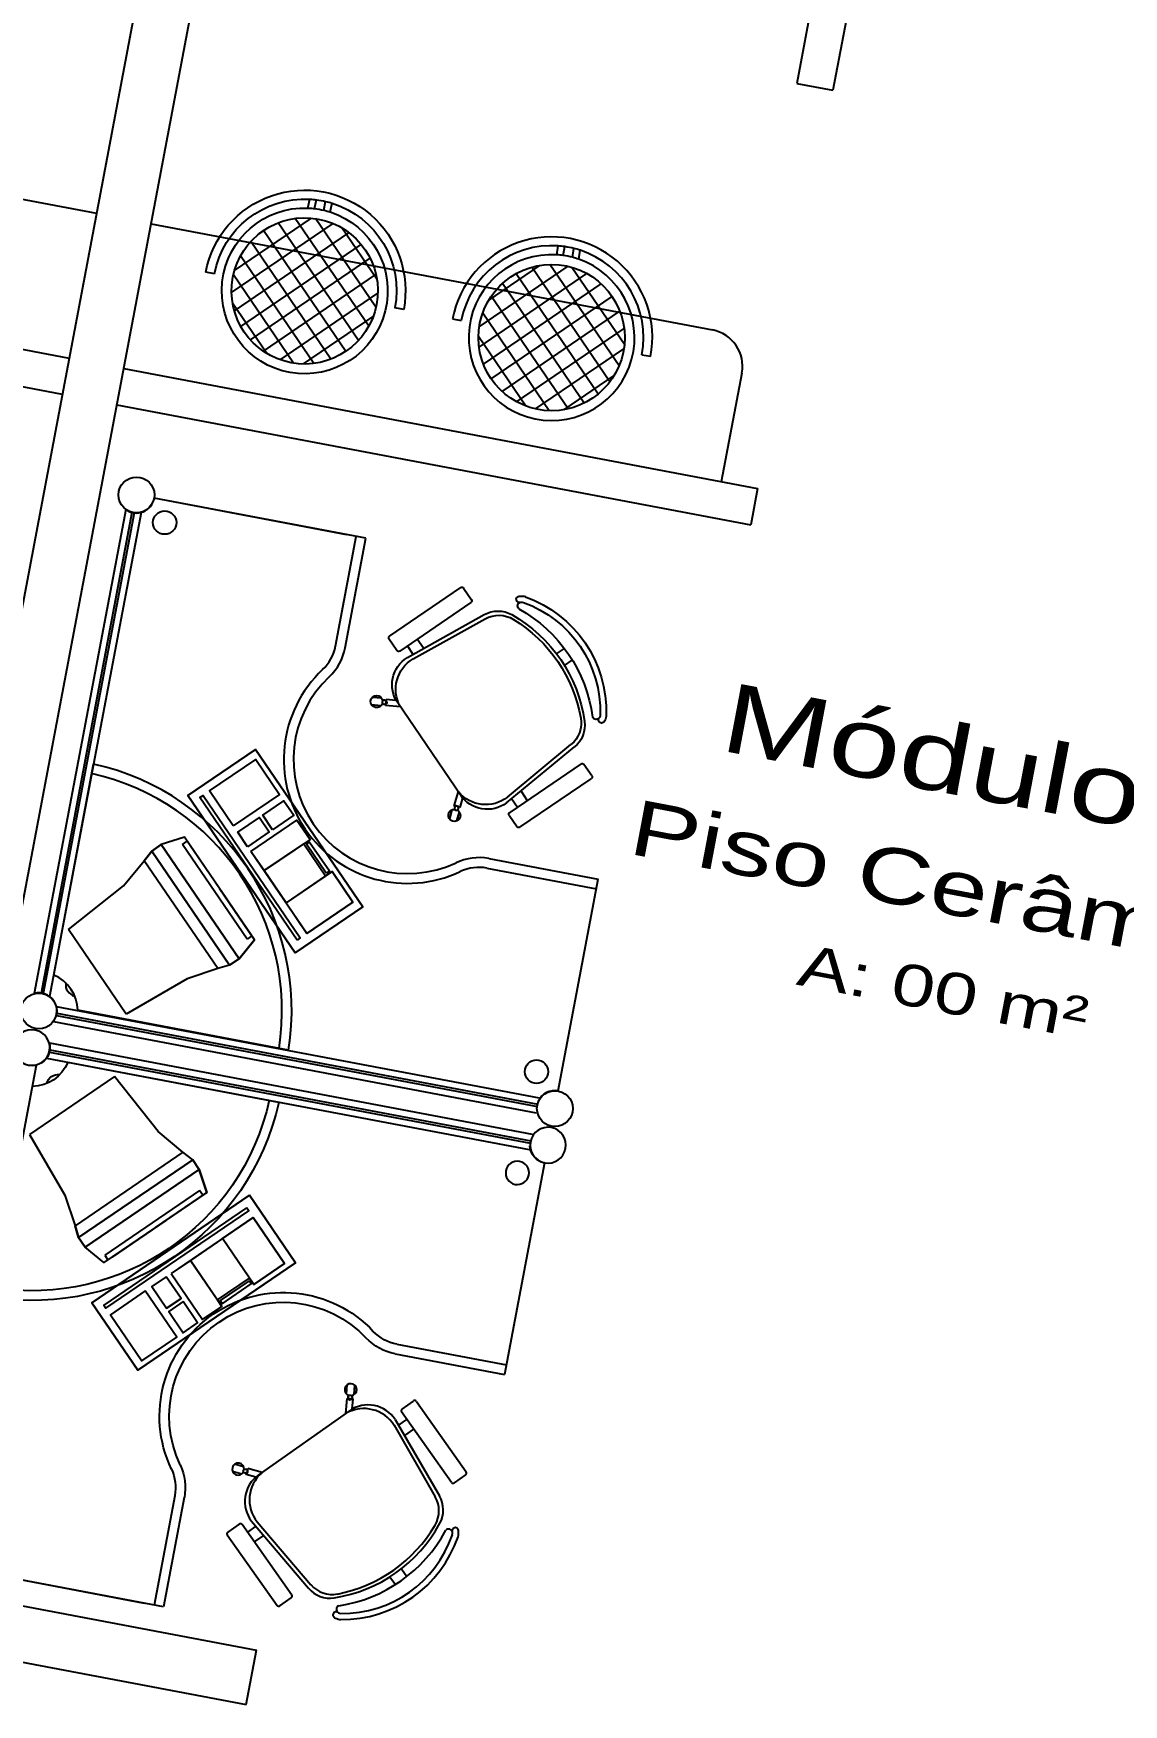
# Model space of a CAD drawing. Header units: inches. Extents: x -18604 to 2753, y -9056 to 3482.
# Drawn here: x -919 to -623.2, y -4810.3 to -4356.8 of the extents above; entities that cross this region are included whole.
import ezdxf
from ezdxf.enums import TextEntityAlignment as Align

# ---------------------------------------------------------------- set-up
doc = ezdxf.new("R2010")
doc.units = ezdxf.units.IN
for name, color, linetype in [('ESPECARQ', 2, 'Continuous'), ('MOVEIS', 2, 'Continuous'), ('Parede', 6, 'Continuous'), ('Parede Baixo', 4, 'Continuous'), ('TEXTO', 2, 'Continuous')]:
    doc.layers.add(name, color=color, linetype=linetype)
doc.styles.add('REGUA100', font='GOTHIC.TTF', dxfattribs={"width": 1.4})
doc.styles.add('REGUA60', font='GOTHIC.TTF', dxfattribs={"width": 1.4})

# ---------------------------------------------------------------- blocks, each defined once
blk = doc.blocks.new('INDUNI1')
at = {"color": 0, "style": 'REGUA100', "width": 1.4, "flags": 8}
for tag, p in [('NOME1', (0, 0)), ('NOME2', (0, -4.286))]:
    blk.add_attdef(tag, text='', height=2.5, dxfattribs=at).set_placement(p, align=Align.CENTER)
at = {"layer": 'ESPECARQ', "style": 'REGUA60', "width": 1.4}
blk.add_attdef('AREA', text='', height=1.5, dxfattribs=at).set_placement((0, -7.813), align=Align.CENTER)
at = {"layer": 'ESPECARQ', "style": 'REGUA60', "width": 1.4, "flags": 8}
for tag, p in [('PISO', (0, -10.313)), ('REVPAR', (0, -12.813)), ('PEDIR', (0, -15.313))]:
    blk.add_attdef(tag, text='', height=1.5, dxfattribs=at).set_placement(p, align=Align.CENTER)

msp = doc.modelspace()

# ---------------------------------------------------------------- linework, layer by layer
at = {"layer": 'MOVEIS'}
for p, q in [((-901.76, -4405.71, -1754.51), (-1054.05, -4376.9, -1754.51)), ((-844.47, -4404.22, -1754.51), (-843.97, -4401.8, -1754.51)), ((-842.66, -4404.37, -1754.51), (-842.16, -4401.97, -1754.51)), ((-840.18, -4404.81, -1754.51), (-839.69, -4402.42, -1754.51)), ((-838.44, -4405.29, -1754.51), (-837.95, -4402.89, -1754.51)), ((-864.42, -4421.19, -1754.51), (-843.53, -4406.95, -1754.51)), ((-827.98, -4436.27, -1754.51), (-847.92, -4407.03, -1754.51)), ((-826.03, -4431.15, -1754.51), (-842.44, -4407.08, -1754.51)), ((-887.02, -4408.5, -1754.51), (-734.72, -4437.31, -1754.51)), ((-865.2, -4427.17, -1754.51), (-837.68, -4408.41, -1754.51)), ((-864.45, -4432.11, -1754.51), (-833.36, -4410.91, -1754.51)), ((-857.69, -4411.15, -1754.51), (-855.33, -4409.55, -1754.51)), ((-834.21, -4443.11, -1754.51), (-856.57, -4410.33, -1754.51)), ((-830.78, -4440.16, -1754.51), (-852.56, -4408.21, -1754.51)), ((-825.78, -4423.53, -1754.51), (-835.26, -4409.63, -1754.51)), ((-862.7, -4436.36, -1754.51), (-830.05, -4414.09, -1754.51)), ((-838.23, -4445.22, -1754.51), (-859.99, -4413.3, -1754.51)), ((-776.99, -4416.92, -1754.51), (-776.58, -4414.51, -1754.51)), ((-775.2, -4417.1, -1754.51), (-774.79, -4414.7, -1754.51)), ((-772.73, -4417.6, -1754.51), (-772.32, -4415.19, -1754.51)), ((-770.99, -4418.12, -1754.51), (-770.58, -4415.69, -1754.51)), ((-842.88, -4446.39, -1754.51), (-862.78, -4417.2, -1754.51)), ((-860.08, -4440.01, -1754.51), (-827.6, -4417.87, -1754.51)), ((-798, -4436.46, -1754.51), (-773.92, -4420.04, -1754.51)), ((-795.45, -4429.27, -1754.51), (-781.54, -4419.79, -1754.51)), ((-762.58, -4451.38, -1754.51), (-783.78, -4420.29, -1754.51)), ((-760.08, -4447.06, -1754.51), (-778.84, -4419.54, -1754.51)), ((-758.62, -4441.21, -1754.51), (-772.86, -4420.32, -1754.51)), ((-869.87, -4422.07, -1754.51), (-872.22, -4421.62, -1754.51)), ((-848.37, -4446.31, -1754.51), (-864.72, -4422.34, -1754.51)), ((-856.57, -4443.07, -1754.51), (-826.03, -4422.25, -1754.51)), ((-798.05, -4441.94, -1754.51), (-768.8, -4422, -1754.51)), ((-796.86, -4446.58, -1754.51), (-764.92, -4424.8, -1754.51)), ((-769.54, -4457.14, -1754.51), (-791.68, -4424.67, -1754.51)), ((-765.76, -4454.7, -1754.51), (-788.02, -4422.04, -1754.51)), ((-855.6, -4443.7, -1754.51), (-864.92, -4430.02, -1754.51)), ((-852, -4445.4, -1754.51), (-825.53, -4427.36, -1754.51)), ((-794.75, -4450.58, -1754.51), (-761.96, -4428.23, -1754.51)), ((-773.92, -4458.71, -1754.51), (-794.74, -4428.17, -1754.51)), ((-761.22, -4429.41, -1754.51), (-762.82, -4427.05, -1754.51)), ((-845.68, -4446.54, -1754.51), (-826.78, -4433.65, -1754.51)), ((-818.5, -4431.78, -1754.51), (-820.86, -4431.34, -1754.51)), ((-805.23, -4434.3, -1754.51), (-802.87, -4434.74, -1754.51)), ((-779.03, -4459.21, -1754.51), (-797.07, -4432.74, -1754.51)), ((-791.78, -4454, -1754.51), (-759.86, -4432.24, -1754.51)), ((-785.32, -4457.96, -1754.51), (-798.21, -4439.06, -1754.51)), ((-787.88, -4456.79, -1754.51), (-758.69, -4436.89, -1754.51)), ((-782.74, -4458.73, -1754.51), (-758.76, -4442.39, -1754.51)), ((-753.87, -4444.01, -1754.51), (-751.51, -4444.46, -1754.51)), ((-775.05, -4458.94, -1754.51), (-761.38, -4449.62, -1754.51)), ((-726.75, -4449, -1754.51), (-732.33, -4478.48, -1754.51)), ((-833.96, -4492.86, -1754.51), (-886.18, -4482.98, -1754.51)), ((-828.77, -4493.84, -1754.51), (-886.18, -4482.98, -1754.51)), ((-893.9, -4486.03, -1754.51), (-918.75, -4617.34, -1754.51)), ((-892.23, -4486.82, -1754.51), (-916.9, -4617.22, -1754.51)), ((-891.6, -4486.94, -1754.51), (-916.28, -4617.33, -1754.51)), ((-889.75, -4486.81, -1754.51), (-914.6, -4618.13, -1754.51)), ((-836.99, -4523.06, -1754.51), (-831.37, -4493.35, -1754.51)), ((-834.39, -4523.55, -1754.51), (-828.77, -4493.84, -1754.51)), ((-822.34, -4520.38, -1754.31), (-803, -4507.19, -1754.31)), ((-800.24, -4511.24, -1754.31), (-819.58, -4524.43, -1754.31)), ((-802.24, -4507.34, -1754.31), (-800.1, -4510.49, -1754.31)), ((-817.51, -4526.19, -1754.31), (-796.63, -4514.54, -1754.31)), ((-815.97, -4526.52, -1754.31), (-796.39, -4515.67, -1754.31)), ((-820.34, -4524.29, -1754.31), (-822.49, -4521.14, -1754.31)), ((-815.91, -4525.37, -1754.31), (-817.51, -4523.02, -1754.31)), ((-813.13, -4523.65, -1754.31), (-814.81, -4521.18, -1754.31)), ((-777.02, -4525.17, -1754.31), (-774.91, -4523.73, -1754.31)), ((-774.87, -4528.32, -1754.31), (-772.76, -4526.88, -1754.31)), ((-824.47, -4537.24, -1754.31), (-827, -4536.99, -1754.31)), ((-823.43, -4538.96, -1754.31), (-823.45, -4539.17, -1754.31)), ((-823.3, -4537.54, -1754.31), (-823.32, -4537.75, -1754.31)), ((-820.61, -4537.81, -1754.31), (-823.3, -4537.54, -1754.31)), ((-803.04, -4563.58, -1754.31), (-820.13, -4538.51, -1754.31)), ((-824.67, -4539.28, -1754.31), (-827.2, -4539.03, -1754.31)), ((-819.41, -4539.56, -1754.31), (-823.45, -4539.17, -1754.31)), ((-858.73, -4551.1, -1752.4), (-877.05, -4563.59, -1752.4)), ((-858.73, -4551.1, -1752.4), (-858.73, -4551.1, -1754.51)), ((-829.59, -4593.84, -1754.51), (-858.73, -4551.1, -1754.51)), ((-829.59, -4593.84, -1752.4), (-858.73, -4551.1, -1752.4)), ((-790.62, -4565.64, -1754.31), (-772.14, -4550.46, -1754.31)), ((-790.36, -4564.09, -1754.31), (-773.11, -4549.82, -1754.31)), ((-913.45, -4612.34, -1754.51), (-902.62, -4555.11, -1754.51)), ((-871.18, -4562.39, -1752.4), (-858.66, -4553.85, -1752.4)), ((-858.66, -4553.85, -1752.4), (-852.2, -4563.32, -1752.4)), ((-770.39, -4555.02, -1754.31), (-789.73, -4568.21, -1754.31)), ((-767.49, -4558.32, -1754.31), (-769.63, -4555.17, -1754.31)), ((-786.97, -4572.26, -1754.31), (-767.63, -4559.07, -1754.31)), ((-877.05, -4563.59, -1752.4), (-847.91, -4606.33, -1752.4)), ((-873.81, -4564.19, -1752.4), (-872.94, -4563.59, -1752.4)), ((-847.42, -4602.89, -1752.4), (-873.81, -4564.19, -1752.4)), ((-872.94, -4563.59, -1752.4), (-846.55, -4602.29, -1752.4)), ((-864.73, -4571.86, -1752.4), (-871.18, -4562.39, -1752.4)), ((-852.2, -4563.32, -1752.4), (-864.73, -4571.86, -1752.4)), ((-856.76, -4568.98, -1752.4), (-851.02, -4565.06, -1752.4)), ((-851.02, -4565.06, -1752.4), (-848.34, -4568.99, -1752.4)), ((-803.76, -4562.53, -1754.31), (-804.87, -4566.43, -1754.31)), ((-802.56, -4564.28, -1754.31), (-803.3, -4566.88, -1754.31)), ((-789.27, -4564.45, -1754.31), (-787.66, -4566.8, -1754.31)), ((-786.65, -4562.48, -1754.31), (-784.96, -4564.96, -1754.31)), ((-863.54, -4573.6, -1752.4), (-857.64, -4569.58, -1752.4)), ((-859.97, -4578.83, -1752.4), (-847.45, -4570.3, -1752.4)), ((-857.64, -4569.58, -1752.4), (-854.96, -4573.5, -1752.4)), ((-854.09, -4572.91, -1752.4), (-856.76, -4568.98, -1752.4)), ((-848.34, -4568.99, -1752.4), (-854.09, -4572.91, -1752.4)), ((-847.45, -4570.3, -1752.4), (-843.88, -4575.53, -1752.4)), ((-805.41, -4567.52, -1754.31), (-806.11, -4569.97, -1754.31)), ((-804.67, -4566.49, -1754.31), (-804.87, -4566.43, -1754.31)), ((-803.44, -4568.09, -1754.31), (-804.13, -4570.53, -1754.31)), ((-803.3, -4566.88, -1754.31), (-803.5, -4566.82, -1754.31)), ((-789.88, -4568.97, -1754.31), (-787.73, -4572.12, -1754.31)), ((-877.98, -4574.91, -1752.4), (-884.26, -4576.95, -1752.4)), ((-868.47, -4588.86, -1752.4), (-877.98, -4574.91, -1752.4)), ((-860.86, -4577.52, -1752.4), (-863.54, -4573.6, -1752.4)), ((-854.96, -4573.5, -1752.4), (-860.86, -4577.52, -1752.4)), ((-886.87, -4578.73, -1753.46), (-888.89, -4581.39, -1753.46)), ((-888.89, -4581.39, -1753.46), (-886.87, -4578.73, -1753.46)), ((-886.87, -4578.73, -1753.46), (-884.26, -4576.95, -1752.4)), ((-884.26, -4576.95, -1752.4), (-886.87, -4578.73, -1752.4)), ((-865.76, -4609.7, -1753.46), (-886.87, -4578.73, -1753.46)), ((-865.76, -4609.7, -1752.4), (-886.87, -4578.73, -1752.4)), ((-863.15, -4607.91, -1752.4), (-884.26, -4576.95, -1752.4)), ((-884.26, -4576.95, -1752.4), (-863.15, -4607.91, -1752.4)), ((-878.54, -4576.9, -1752.4), (-877.23, -4576.01, -1752.4)), ((-861.01, -4602.61, -1752.4), (-878.54, -4576.9, -1752.4)), ((-859.71, -4601.71, -1752.4), (-877.23, -4576.01, -1752.4)), ((-866.53, -4591.71, -1747.12), (-876.49, -4577.1, -1747.12)), ((-844.79, -4601.09, -1752.4), (-859.97, -4578.83, -1752.4)), ((-843.88, -4575.53, -1752.4), (-845.62, -4576.72, -1752.4)), ((-845.62, -4576.72, -1752.4), (-839.68, -4585.44, -1752.4)), ((-844.89, -4576.86, -1752.4), (-844.02, -4576.26, -1752.4)), ((-839.54, -4584.71, -1752.4), (-844.89, -4576.86, -1752.4)), ((-844.02, -4576.26, -1752.4), (-838.67, -4584.11, -1752.4)), ((-894.53, -4588.11, -1755.57), (-888.89, -4581.39, -1753.46)), ((-839.68, -4585.44, -1752.4), (-837.93, -4584.25, -1752.4)), ((-838.67, -4584.11, -1752.4), (-839.54, -4584.71, -1752.4)), ((-837.93, -4584.25, -1752.4), (-832.27, -4592.56, -1752.4)), ((-795.9, -4583.32, -1754.51), (-766.19, -4588.94, -1754.51)), ((-795.41, -4580.73, -1754.51), (-765.7, -4586.35, -1754.51)), ((-909.46, -4599.95, -1755.57), (-894.53, -4588.11, -1755.57)), ((-868.47, -4588.86, -1752.4), (-858.95, -4602.82, -1752.4)), ((-776.56, -4643.76, -1754.51), (-765.7, -4586.35, -1754.51)), ((-873.11, -4593.3, -1752.4), (-863.15, -4607.91, -1752.4)), ((-832.27, -4592.56, -1752.4), (-844.79, -4601.09, -1752.4)), ((-847.91, -4606.33, -1752.4), (-829.59, -4593.84, -1752.4)), ((-829.59, -4593.84, -1752.4), (-829.59, -4593.84, -1754.51)), ((-893.76, -4622.97, -1755.57), (-909.46, -4599.95, -1755.57)), ((-859.71, -4601.71, -1752.4), (-861.01, -4602.61, -1752.4)), ((-859.71, -4601.71, -1752.4), (-859.71, -4601.71, -1752.4)), ((-859.71, -4601.71, -1752.4), (-859.71, -4601.71, -1752.4)), ((-846.55, -4602.29, -1752.4), (-847.42, -4602.89, -1752.4)), ((-858.95, -4602.82, -1752.4), (-863.15, -4607.91, -1752.4)), ((-868.97, -4610.61, -1753.46), (-877.29, -4613.4, -1755.57)), ((-865.76, -4609.7, -1753.46), (-868.97, -4610.61, -1753.46)), ((-865.76, -4609.7, -1753.46), (-868.97, -4610.61, -1753.46)), ((-863.15, -4607.91, -1752.4), (-865.76, -4609.7, -1753.46)), ((-863.15, -4607.91, -1752.4), (-865.76, -4609.7, -1752.4)), ((-877.29, -4613.4, -1755.57), (-893.76, -4622.97, -1755.57)), ((-913.54, -4624.99, -1754.51), (-782.55, -4649.77, -1754.51)), ((-912.75, -4620.84, -1754.51), (-781.76, -4645.62, -1754.51)), ((-912.74, -4623.31, -1754.51), (-782.21, -4648.01, -1754.51)), ((-912.63, -4622.69, -1754.51), (-782.1, -4647.38, -1754.51)), ((-849.71, -4632.71, -1754.51), (-906.94, -4621.88, -1754.51)), ((-914.63, -4630.77, -1754.51), (-783.64, -4655.55, -1754.51)), ((-914.62, -4633.24, -1754.51), (-784.09, -4657.93, -1754.51)), ((-914.5, -4632.62, -1754.51), (-783.97, -4657.31, -1754.51)), ((-942.97, -4768.08, -1754.51), (-918.12, -4636.76, -1754.51)), ((-915.41, -4634.92, -1754.51), (-784.43, -4659.7, -1754.51)), ((-852.39, -4646.89, -1754.51), (-909.63, -4636.06, -1754.51)), ((-896.96, -4639.87, -1755.57), (-919.98, -4655.57, -1755.57)), ((-885.12, -4654.79, -1755.57), (-896.96, -4639.87, -1755.57)), ((-919.98, -4655.57, -1755.57), (-910.41, -4672.04, -1755.57)), ((-878.4, -4660.43, -1753.46), (-885.12, -4654.79, -1755.57)), ((-875.74, -4662.45, -1753.46), (-878.4, -4660.43, -1753.46)), ((-875.74, -4662.45, -1753.46), (-878.4, -4660.43, -1753.46)), ((-875.74, -4662.45, -1753.46), (-906.71, -4683.56, -1753.46)), ((-875.74, -4662.45, -1752.4), (-906.71, -4683.56, -1752.4)), ((-873.96, -4665.07, -1752.4), (-904.92, -4686.18, -1752.4)), ((-904.92, -4686.18, -1752.4), (-873.96, -4665.07, -1752.4)), ((-888.57, -4675.03, -1752.4), (-873.96, -4665.07, -1752.4)), ((-873.96, -4665.07, -1752.4), (-875.74, -4662.45, -1753.46)), ((-873.96, -4665.07, -1752.4), (-875.74, -4662.45, -1752.4)), ((-871.92, -4671.34, -1752.4), (-873.96, -4665.07, -1752.4)), ((-780.27, -4663.33, -1754.51), (-791.13, -4720.74, -1754.51)), ((-910.41, -4672.04, -1755.57), (-907.62, -4680.35, -1753.46)), ((-903.09, -4701.25, -1752.4), (-860.36, -4672.11, -1752.4)), ((-873.91, -4670.79, -1752.4), (-899.62, -4688.31, -1752.4)), ((-873.02, -4672.1, -1752.4), (-898.73, -4689.62, -1752.4)), ((-885.87, -4680.86, -1752.4), (-871.92, -4671.34, -1752.4)), ((-873.02, -4672.1, -1752.4), (-873.91, -4670.79, -1752.4)), ((-873.02, -4672.1, -1752.4), (-873.02, -4672.1, -1752.4)), ((-873.02, -4672.1, -1752.4), (-873.02, -4672.1, -1752.4)), ((-860.36, -4672.11, -1752.4), (-847.87, -4690.43, -1752.4)), ((-861.16, -4675.49, -1752.4), (-899.86, -4701.88, -1752.4)), ((-899.27, -4702.75, -1752.4), (-860.56, -4676.36, -1752.4)), ((-883.03, -4678.92, -1747.12), (-897.64, -4688.88, -1747.12)), ((-859.36, -4678.12, -1752.4), (-881.63, -4693.3, -1752.4)), ((-860.56, -4676.36, -1752.4), (-861.16, -4675.49, -1752.4)), ((-850.83, -4690.64, -1752.4), (-859.36, -4678.12, -1752.4)), ((-906.71, -4683.56, -1753.46), (-907.62, -4680.35, -1753.46)), ((-907.62, -4680.35, -1753.46), (-906.71, -4683.56, -1753.46)), ((-906.71, -4683.56, -1753.46), (-904.92, -4686.18, -1752.4)), ((-904.92, -4686.18, -1752.4), (-906.71, -4683.56, -1752.4)), ((-885.87, -4680.86, -1752.4), (-899.83, -4690.37, -1752.4)), ((-899.83, -4690.37, -1752.4), (-904.92, -4686.18, -1752.4)), ((-899.62, -4688.31, -1752.4), (-898.73, -4689.62, -1752.4)), ((-847.87, -4690.43, -1754.51), (-890.6, -4719.56, -1754.51)), ((-847.87, -4690.43, -1752.4), (-890.6, -4719.56, -1752.4)), ((-859.13, -4696.31, -1752.4), (-850.83, -4690.64, -1752.4)), ((-847.87, -4690.43, -1752.4), (-847.87, -4690.43, -1754.51)), ((-882.93, -4694.19, -1752.4), (-886.86, -4696.87, -1752.4)), ((-886.86, -4696.87, -1752.4), (-882.84, -4702.77, -1752.4)), ((-878.91, -4700.09, -1752.4), (-882.93, -4694.19, -1752.4)), ((-881.63, -4693.3, -1752.4), (-873.09, -4705.82, -1752.4)), ((-869.05, -4700.51, -1752.4), (-860.32, -4694.56, -1752.4)), ((-860.46, -4695.3, -1752.4), (-868.31, -4700.65, -1752.4)), ((-867.72, -4701.52, -1752.4), (-859.87, -4696.17, -1752.4)), ((-859.87, -4696.17, -1752.4), (-860.46, -4695.3, -1752.4)), ((-860.32, -4694.56, -1752.4), (-859.13, -4696.31, -1752.4)), ((-890.6, -4719.56, -1752.4), (-903.09, -4701.25, -1752.4)), ((-899.86, -4701.88, -1752.4), (-899.27, -4702.75, -1752.4)), ((-888.6, -4698.06, -1752.4), (-898.07, -4704.51, -1752.4)), ((-880.07, -4710.58, -1752.4), (-888.6, -4698.06, -1752.4)), ((-882.84, -4702.77, -1752.4), (-878.91, -4700.09, -1752.4)), ((-878.32, -4700.96, -1752.4), (-882.24, -4703.64, -1752.4)), ((-874.4, -4706.71, -1752.4), (-878.32, -4700.96, -1752.4)), ((-873.09, -4705.82, -1752.4), (-867.86, -4702.25, -1752.4)), ((-867.86, -4702.25, -1752.4), (-869.05, -4700.51, -1752.4)), ((-868.31, -4700.65, -1752.4), (-867.72, -4701.52, -1752.4)), ((-898.07, -4704.51, -1752.4), (-889.53, -4717.03, -1752.4)), ((-882.24, -4703.64, -1752.4), (-878.32, -4709.39, -1752.4)), ((-878.32, -4709.39, -1752.4), (-874.4, -4706.71, -1752.4)), ((-889.53, -4717.03, -1752.4), (-880.07, -4710.58, -1752.4)), ((-820.84, -4715.12, -1754.51), (-791.13, -4720.74, -1754.51)), ((-820.34, -4712.53, -1754.51), (-790.64, -4718.15, -1754.51)), ((-890.6, -4719.56, -1752.4), (-890.6, -4719.56, -1754.51)), ((-834, -4726.03, -1754.31), (-833.8, -4723.5, -1754.31)), ((-831.96, -4726.2, -1754.31), (-831.75, -4723.66, -1754.31)), ((-834.2, -4731.29, -1754.31), (-833.87, -4727.25, -1754.31)), ((-833.67, -4727.26, -1754.31), (-833.87, -4727.25, -1754.31)), ((-832.46, -4730.06, -1754.31), (-832.24, -4727.38, -1754.31)), ((-832.24, -4727.38, -1754.31), (-832.45, -4727.36, -1754.31)), ((-818.94, -4730.12, -1754.31), (-815.83, -4727.92, -1754.31)), ((-815.07, -4728.05, -1754.31), (-801.57, -4747.18, -1754.31)), ((-833.16, -4730.56, -1754.31), (-857.94, -4748.05, -1754.31)), ((-820.8, -4732.98, -1754.31), (-808.81, -4753.66, -1754.31)), ((-819.96, -4734.57, -1754.31), (-817.63, -4732.92, -1754.31)), ((-805.57, -4750, -1754.31), (-819.07, -4730.87, -1754.31)), ((-821.1, -4734.52, -1754.31), (-809.94, -4753.92, -1754.31)), ((-818.19, -4737.32, -1754.31), (-815.74, -4735.59, -1754.31)), ((-862.46, -4747.73, -1754.31), (-864.91, -4747.07, -1754.31)), ((-861.93, -4745.74, -1754.31), (-864.38, -4745.09, -1754.31)), ((-860.88, -4746.47, -1754.31), (-860.83, -4746.27, -1754.31)), ((-856.91, -4747.32, -1754.31), (-860.83, -4746.27, -1754.31)), ((-861.25, -4747.85, -1754.31), (-861.2, -4747.65, -1754.31)), ((-858.64, -4748.55, -1754.31), (-861.25, -4747.85, -1754.31)), ((-801.7, -4747.93, -1754.31), (-804.81, -4750.13, -1754.31)), ((-880.61, -4753.62, -1754.51), (-886.23, -4783.32, -1754.51)), ((-878.02, -4754.11, -1754.51), (-883.64, -4783.81, -1754.51)), ((-859.8, -4760.51, -1754.31), (-844.33, -4778.73, -1754.31)), ((-858.25, -4760.74, -1754.31), (-843.7, -4777.76, -1754.31)), ((-866.37, -4764.26, -1754.31), (-852.86, -4783.39, -1754.31)), ((-863.12, -4761.3, -1754.31), (-866.24, -4763.5, -1754.31)), ((-848.86, -4780.56, -1754.31), (-862.36, -4761.43, -1754.31)), ((-858.59, -4761.84, -1754.31), (-860.92, -4763.48, -1754.31)), ((-856.58, -4764.42, -1754.31), (-859.03, -4766.15, -1754.31)), ((-888.82, -4782.83, -1754.51), (-941.04, -4772.95, -1754.51)), ((-883.64, -4783.81, -1754.51), (-941.04, -4772.95, -1754.51)), ((-819.12, -4773.44, -1754.31), (-817.64, -4775.53, -1754.31)), ((-822.23, -4775.64, -1754.31), (-820.76, -4777.73, -1754.31)), ((-852.1, -4783.52, -1754.31), (-848.99, -4781.32, -1754.31))]:
    msp.add_line(p, q, dxfattribs=at)
at = {"layer": 'MOVEIS', "extrusion": (0.826234, 0.563328, 0)}
for p, q in [((-886.87, -4578.73, -1752.4), (-886.87, -4578.73, -1753.46)), ((-865.76, -4609.7, -1752.4), (-865.76, -4609.7, -1753.46))]:
    msp.add_line(p, q, dxfattribs=at)
at = {"layer": 'MOVEIS', "extrusion": (0.563328, -0.826234, 0)}
for p, q in [((-875.74, -4662.45, -1752.4), (-875.74, -4662.45, -1753.46)), ((-906.71, -4683.56, -1752.4), (-906.71, -4683.56, -1753.46))]:
    msp.add_line(p, q, dxfattribs=at)
at = {"layer": 'MOVEIS'}
for centre, radius in [((-778.37, -4439.38, -1754.51), 19.84), ((-891, -4482.07, -1754.51), 4.86), ((-883.35, -4489.58, -1754.51), 3.17), ((-917.5, -4622.09, -1754.51), 4.86), ((-782.47, -4638.56, -1754.51), 3.17), ((-777.48, -4648.58, -1754.51), 4.86), ((-833.02, -4726.86, -1754.31), 0.545), ((-861.47, -4746.95, -1754.31), 0.545)]:
    msp.add_circle(centre, radius, dxfattribs=at)
for centre, radius, start, end in [((-778.37, -4439.38, -1754.51), 27.34, 349.2862, 169.2862), ((-778.37, -4439.38, -1754.51), 24.94, 85.8805, 169.2862), ((-778.37, -4439.38, -1754.51), 24.94, 81.7361, 85.8805), ((-778.37, -4439.38, -1754.51), 24.94, 75.9486, 81.7361), ((-778.37, -4439.38, -1754.51), 24.94, 71.7859, 75.9486), ((-778.37, -4439.38, -1754.51), 24.94, 349.2862, 71.7859), ((-778.37, -4439.38, -1754.51), 22.5, 86.4885, 70.8568), ((-778.37, -4439.38, -1754.51), 22.5, 81.893, 86.4885), ((-778.37, -4439.38, -1754.51), 22.5, 75.4774, 81.893), ((-778.37, -4439.38, -1754.51), 22.5, 70.8568, 75.4774), ((-736.58, -4447.14, -1754.51), 10, 349.2862, 79.2862), ((-891, -4482.07, -1754.51), 4.91, 233.8119, 349.2862), ((-848.6, -4520.86, -1754.51), 11.82, 313.3118, 349.2862), ((-848.6, -4520.86, -1754.51), 14.46, 313.3118, 349.2862), ((-817.47, -4553.89, -1754.51), 33.57, 133.3118, 295.2607), ((-817.47, -4553.89, -1754.51), 30.93, 133.3118, 295.2607), ((-917.5, -4622.09, -1754.51), 68.61, 351.0936, 77.4789), ((-917.5, -4622.09, -1754.51), 65.97, 351.0936, 77.4789), ((-798.1, -4594.94, -1754.51), 14.46, 79.2862, 115.2607), ((-798.1, -4594.94, -1754.51), 11.82, 79.2862, 115.2607), ((-917.5, -4622.09, -1754.51), 10.56, 1.1157, 67.4567), ((-907.07, -4614.98, -1754.51), 3.14, 170.8791, 257.6934), ((-917.5, -4622.09, -1754.51), 4.91, 323.8119, 104.7606), ((-777.48, -4648.58, -1754.51), 4.91, 79.2862, 156.8676), ((-832.88, -4724.85, -1754.31), 1.63, 277.9356, 253.7559), ((-833.02, -4726.77, -1754.31), 0.817, 217.1996, 313.579), ((-828.14, -4737.68, -1754.31), 8.71, 32.6503, 125.2195), ((-815.52, -4728.36, -1754.31), 0.545, 35.2195, 125.2195), ((-829.3, -4739.64, -1754.31), 9.66, 31.9673, 119.627), ((-818.63, -4730.56, -1754.31), 0.545, 125.2195, 215.2195), ((-863.42, -4746.41, -1754.31), 1.63, 356.6831, 332.5034), ((-861.56, -4746.92, -1754.31), 0.817, 296.8601, 33.2394), ((-850.68, -4754.73, -1754.31), 9.66, 130.812, 218.4717), ((-802.01, -4747.49, -1754.31), 0.545, 305.2195, 35.2195), ((-852.92, -4755.17, -1754.31), 8.71, 125.2195, 217.7888), ((-805.13, -4749.69, -1754.31), 0.545, 215.2195, 305.2195), ((-816.55, -4757.72, -1754.31), 7.62, 329.4834, 29.9196), ((-815.4, -4757.49, -1754.31), 7.62, 331.6148, 30.0983), ((-862.81, -4761.75, -1754.31), 0.545, 35.2195, 125.2195), ((-843.4, -4742.36, -1754.31), 39.44, 278.8242, 331.6148), ((-865.92, -4763.95, -1754.31), 0.545, 125.2195, 215.2195), ((-843.96, -4741.57, -1754.31), 39.44, 280.9556, 329.4834), ((-841.92, -4744.45, -1754.31), 39.44, 278.457, 331.9821), ((-841.92, -4744.45, -1754.31), 39.44, 278.457, 331.9821), ((-835.2, -4753.97, -1754.31), 33.24, 269.3433, 341.0957), ((-835.2, -4753.97, -1754.31), 31.61, 269.3637, 341.0754), ((-835.2, -4753.97, -1754.31), 31.61, 269.3637, 341.0754), ((-806.33, -4763.75, -1754.31), 1.09, 10.074, 134.8901), ((-806.33, -4763.75, -1754.31), 1.09, 10.074, 134.8901), ((-804.49, -4763.12, -1754.31), 0.852, 349.894, 185.4086), ((-806.6, -4763.8, -1754.31), 1.36, 342.0894, 10.074), ((-806.6, -4763.8, -1754.31), 1.36, 342.0894, 10.074), ((-806.6, -4763.8, -1754.31), 2.99, 341.7624, 10.074), ((-838.52, -4773.8, -1754.31), 7.62, 220.3408, 278.8242), ((-837.91, -4772.8, -1754.31), 7.62, 220.5194, 280.9556), ((-852.42, -4783.07, -1754.31), 0.545, 215.2195, 305.2195), ((-849.3, -4780.87, -1754.31), 0.545, 305.2195, 35.2195), ((-835.65, -4784.44, -1754.31), 1.09, 115.549, 240.365), ((-835.65, -4784.44, -1754.31), 1.09, 115.549, 240.365), ((-836.86, -4785.97, -1754.31), 0.852, 65.0304, 260.5451), ((-835.52, -4784.21, -1754.31), 2.99, 240.365, 268.6766), ((-835.52, -4784.21, -1754.31), 1.36, 240.365, 268.3496), ((-835.52, -4784.21, -1754.31), 1.36, 240.365, 268.3496)]:
    msp.add_arc(centre, radius, start, end, dxfattribs=at)
at = {"layer": 'MOVEIS', "extrusion": (0, 0, -1)}
for centre, major_axis, start_param, end_param in [((-845.36, -4426.7, -1754.51), (19.33, 19.33), 4.113981, 7.255574), ((-845.36, -4426.7, -1754.51), (17.63, 17.63), 4.113981, 5.553871), ((-845.36, -4426.7, -1754.51), (17.63, 17.63), -0.729314, -0.656662), ((-845.36, -4426.7, -1754.51), (17.63, 17.63), -0.656662, -0.55565), ((-845.36, -4426.7, -1754.51), (17.63, 17.63), -0.55565, -0.483317), ((-845.36, -4426.7, -1754.51), (17.63, 17.63), -0.483317, 0.972388), ((-845.36, -4426.7, -1754.51), (-15.91, 15.91), 1.098091, 7.108452), ((-845.36, -4426.7, -1754.51), (14.03, 14.03), 4.113981, 10.397166), ((-845.36, -4426.7, -1754.51), (15.91, 15.91), -0.745529, -0.664885), ((-845.36, -4426.7, -1754.51), (15.91, 15.91), -0.664885, -0.552912), ((-845.36, -4426.7, -1754.51), (-15.91, 15.91), 1.017884, 1.098091), ((-802.69, -4507.64, -1754.31), (0.385, 0.385), -1.383806, 0.18699), ((-800.55, -4510.79, -1754.31), (0.385, 0.385), 0.18699, 1.757787), ((-787.1, -4510.38, -1754.31), (0.602, 0.602), 2.278085, 5.690459), ((-786.51, -4512.23, -1754.31), (0.77, 0.77), 3.1598, 5.33825), ((-786.51, -4512.23, -1754.31), (0.77, 0.77), 3.1598, 5.33825), ((-786.46, -4512.5, -1754.31), (2.12, 2.12), -0.944935, -0.450803), ((-786.46, -4512.5, -1754.31), (0.963, 0.963), -0.944935, -0.456511), ((-786.46, -4512.5, -1754.31), (0.963, 0.963), -0.944935, -0.456511), ((-796.76, -4540.94, -1754.31), (22.35, 22.35), -0.438812, 0.812793), ((-796.76, -4540.94, -1754.31), (22.35, 22.35), -0.438812, 0.812793), ((-796.76, -4540.94, -1754.31), (23.5, 23.5), -0.439168, 0.813148), ((-792.92, -4521.2, -1754.31), (5.39, 5.39), -1.294423, -0.273695), ((-792.7, -4522.34, -1754.31), (5.39, 5.39), -1.291305, -0.236495), ((-808.5, -4548.94, -1754.31), (27.89, 27.89), -0.273695, 0.647675), ((-809.3, -4549.49, -1754.31), (27.89, 27.89), -0.236495, 0.610475), ((-806.38, -4547.5, -1754.31), (27.89, 27.89), -0.280105, 0.654085), ((-806.38, -4547.5, -1754.31), (27.89, 27.89), -0.280105, 0.654085), ((-822.04, -4520.83, -1754.31), (0.385, 0.385), 3.328583, 4.899379), ((-819.89, -4523.98, -1754.31), (0.385, 0.385), 1.757787, 3.328583), ((-812.93, -4533.6, -1754.31), (6.16, 6.16), 3.328583, 4.944221), ((-810.99, -4534.8, -1754.31), (6.83, 6.83), 3.42619, 4.956141), ((-825.84, -4538.13, -1754.31), (1.16, 1.16), 1.0852, 6.946369), ((-823.82, -4538.31, -1754.31), (0.385, 0.385), -1.383806, 4.899379), ((-823.92, -4538.3, -1754.31), (0.578, 0.578), 0.04109, 1.723227), ((-777.97, -4543.95, -1754.31), (5.39, 5.39), 0.610475, 1.665286), ((-776.98, -4544.57, -1754.31), (5.39, 5.39), 0.647675, 1.668404), ((-766.29, -4541.88, -1754.31), (0.77, 0.77), 1.318915, 3.497366), ((-766.29, -4541.88, -1754.31), (0.77, 0.77), 1.318915, 3.497366), ((-764.78, -4543.11, -1754.31), (0.602, 0.602), 0.966707, 4.379081), ((-766.53, -4541.74, -1754.31), (0.963, 0.963), 0.830491, 1.318915), ((-766.53, -4541.74, -1754.31), (0.963, 0.963), 0.830491, 1.318915), ((-766.53, -4541.74, -1754.31), (2.12, 2.12), 0.824784, 1.318915), ((-770.08, -4555.47, -1754.31), (0.385, 0.385), -1.383806, 0.18699), ((-767.94, -4558.62, -1754.31), (0.385, 0.385), 0.18699, 1.757787), ((-796.24, -4556.43, -1754.31), (6.83, 6.83), 1.701024, 3.230976), ((-795.84, -4558.67, -1754.31), (6.16, 6.16), 1.712945, 3.328583), ((-804.77, -4569.03, -1754.31), (1.16, 1.16), -0.289203, 5.571966), ((-804.21, -4567.09, -1754.31), (0.385, 0.385), -1.383806, 4.899379), ((-804.23, -4567.18, -1754.31), (0.578, 0.578), -1.349247, 0.33289), ((-789.43, -4568.66, -1754.31), (0.385, 0.385), 3.328583, 4.899379), ((-787.28, -4571.81, -1754.31), (0.385, 0.385), 1.757787, 3.328583), ((-919.38, -4632.02, -1754.51), (3.43, 3.43), 4.113981, 10.397166), ((-919.38, -4632.02, -1754.51), (3.47, 3.47), 0.527777, 2.987797), ((-919.38, -4632.02, -1754.51), (7.46, 7.46), 1.178852, 2.336721), ((-912.27, -4642.44, -1754.51), (2.22, 2.22), 4.141781, 5.656977), ((-919.38, -4632.02, -1754.51), (48.52, 48.52), 1.003932, 2.511641), ((-919.38, -4632.02, -1754.51), (46.65, 46.65), 1.003932, 2.511641), ((-779.35, -4658.51, -1754.51), (3.43, 3.43), 4.113981, 10.397166), ((-779.35, -4658.51, -1754.51), (3.47, 3.47), 2.543185, 3.897234), ((-787.66, -4666.02, -1754.51), (2.24, 2.24), 4.113981, 10.397166), ((-851.17, -4732.05, -1754.51), (23.74, 23.74), 3.486108, 6.31265), ((-851.17, -4732.05, -1754.51), (21.87, 21.87), 3.486108, 6.31265), ((-818.15, -4700.91, -1754.51), (10.23, 10.23), 2.543185, 3.171058), ((-818.15, -4700.91, -1754.51), (8.36, 8.36), 2.543185, 3.171058), ((-892.22, -4751.42, -1754.51), (8.36, 8.36), 0.344515, 0.972388), ((-892.22, -4751.42, -1754.51), (10.23, 10.23), 0.344515, 0.972388)]:
    msp.add_ellipse(centre, major_axis=major_axis, ratio=1, start_param=start_param, end_param=end_param, dxfattribs=at)
at = {"layer": 'MOVEIS'}
for points in [[(-847.91, -4606.33, -1752.4), (-877.05, -4563.59, -1752.4), (-858.73, -4551.1, -1752.4), (-829.59, -4593.84, -1752.4)], [(-858.73, -4551.1, -1752.4), (-858.73, -4551.1, -1754.51), (-829.59, -4593.84, -1754.51), (-829.59, -4593.84, -1752.4)], [(-864.73, -4571.86, -1752.4), (-871.18, -4562.39, -1752.4), (-858.66, -4553.85, -1752.4), (-852.2, -4563.32, -1752.4)], [(-847.42, -4602.89, -1752.4), (-873.81, -4564.19, -1752.4), (-872.94, -4563.59, -1752.4), (-846.55, -4602.29, -1752.4)], [(-854.09, -4572.91, -1752.4), (-856.76, -4568.98, -1752.4), (-851.02, -4565.06, -1752.4), (-848.34, -4568.99, -1752.4)], [(-860.86, -4577.52, -1752.4), (-863.54, -4573.6, -1752.4), (-857.64, -4569.58, -1752.4), (-854.96, -4573.5, -1752.4)], [(-859.97, -4578.83, -1752.4), (-847.45, -4570.3, -1752.4), (-843.88, -4575.53, -1752.4), (-856.32, -4584.01, -1752.4)], [(-863.15, -4607.91, -1752.4), (-858.95, -4602.82, -1752.4), (-877.98, -4574.91, -1752.4), (-884.26, -4576.95, -1752.4)], [(-868.97, -4610.61, -1753.46), (-888.89, -4581.39, -1753.46), (-886.87, -4578.73, -1753.46), (-865.76, -4609.7, -1753.46)], [(-865.76, -4609.7, -1752.4), (-886.87, -4578.73, -1752.4), (-884.26, -4576.95, -1752.4), (-863.15, -4607.91, -1752.4)], [(-850.37, -4592.73, -1752.4), (-856.32, -4584.01, -1752.4), (-845.62, -4576.72, -1752.4), (-839.68, -4585.44, -1752.4)], [(-839.54, -4584.71, -1752.4), (-844.89, -4576.86, -1752.4), (-844.02, -4576.26, -1752.4), (-838.67, -4584.11, -1752.4)], [(-844.79, -4601.09, -1752.4), (-832.27, -4592.56, -1752.4), (-837.93, -4584.25, -1752.4), (-850.37, -4592.73, -1752.4)], [(-878.4, -4660.43, -1753.46), (-907.62, -4680.35, -1753.46), (-906.71, -4683.56, -1753.46), (-875.74, -4662.45, -1753.46)], [(-875.74, -4662.45, -1752.4), (-906.71, -4683.56, -1752.4), (-904.92, -4686.18, -1752.4), (-873.96, -4665.07, -1752.4)], [(-873.96, -4665.07, -1752.4), (-871.92, -4671.34, -1752.4), (-899.83, -4690.37, -1752.4), (-904.92, -4686.18, -1752.4)], [(-860.36, -4672.11, -1752.4), (-903.09, -4701.25, -1752.4), (-890.6, -4719.56, -1752.4), (-847.87, -4690.43, -1752.4)], [(-861.16, -4675.49, -1752.4), (-899.86, -4701.88, -1752.4), (-899.27, -4702.75, -1752.4), (-860.56, -4676.36, -1752.4)], [(-859.36, -4678.12, -1752.4), (-850.83, -4690.64, -1752.4), (-859.13, -4696.31, -1752.4), (-867.62, -4683.87, -1752.4)], [(-867.62, -4683.87, -1752.4), (-876.34, -4689.81, -1752.4), (-869.05, -4700.51, -1752.4), (-860.32, -4694.56, -1752.4)], [(-890.6, -4719.56, -1752.4), (-890.6, -4719.56, -1754.51), (-847.87, -4690.43, -1754.51), (-847.87, -4690.43, -1752.4)], [(-881.63, -4693.3, -1752.4), (-873.09, -4705.82, -1752.4), (-867.86, -4702.25, -1752.4), (-876.34, -4689.81, -1752.4)], [(-882.93, -4694.19, -1752.4), (-886.86, -4696.87, -1752.4), (-882.84, -4702.77, -1752.4), (-878.91, -4700.09, -1752.4)], [(-860.46, -4695.3, -1752.4), (-868.31, -4700.65, -1752.4), (-867.72, -4701.52, -1752.4), (-859.87, -4696.17, -1752.4)], [(-888.6, -4698.06, -1752.4), (-898.07, -4704.51, -1752.4), (-889.53, -4717.03, -1752.4), (-880.07, -4710.58, -1752.4)], [(-878.32, -4700.96, -1752.4), (-882.24, -4703.64, -1752.4), (-878.32, -4709.39, -1752.4), (-874.4, -4706.71, -1752.4)]]:
    msp.add_3dface(points, dxfattribs=at)
at = {"layer": 'Parede'}
for p, q in [((-1072.51, -4770.32, -1754.51), (-861.26, -4810.29, -1754.51)), ((-956.73, -4776.96, -1754.51), (-858.47, -4795.55, -1754.51)), ((-861.26, -4810.29, -1754.51), (-858.47, -4795.55, -1754.51))]:
    msp.add_line(p, q, dxfattribs=at)
at = {"layer": 'Parede Baixo'}
for p, q in [((-971.47, -4774.17, -1754.51), (-871.08, -4243.59, -1754.51)), ((-956.73, -4776.96, -1754.51), (-856.34, -4246.38, -1754.51)), ((-694.22, -4277.05, -1754.51), (-711.88, -4370.39, -1754.51)), ((-684.39, -4278.91, -1754.51), (-702.05, -4372.25, -1754.51)), ((-711.88, -4370.39, -1754.51), (-702.05, -4372.25, -1754.51)), ((-909.19, -4445.01, -1754.51), (-1081.14, -4412.48, -1754.51)), ((-911.05, -4454.84, -1754.51), (-1083, -4422.31, -1754.51)), ((-894.45, -4447.8, -1754.51), (-722.5, -4480.34, -1754.51)), ((-896.31, -4457.63, -1754.51), (-724.36, -4490.16, -1754.51)), ((-722.5, -4480.34, -1754.51), (-724.36, -4490.16, -1754.51))]:
    msp.add_line(p, q, dxfattribs=at)

# ---------------------------------------------------------------- block references
at = {"layer": 'TEXTO'}
ref = msp.add_blockref('INDUNI1', (-662.27, -4564.71, -1817.95), dxfattribs=dict(at, xscale=7.499999999995258, yscale=7.499999999992724, zscale=7.5, rotation=349.2862480787863))
ref.add_attrib('NOME1', 'Módulo 4', dxfattribs={"layer": '0', "color": 0, "height": 18.75, "rotation": 349.2862, "style": 'REGUA100', "width": 1.4, "flags": 8}).set_placement((-662.27, -4564.71, -1817.95), align=Align.CENTER)
ref.add_attrib('NOME2', 'Piso Cerâmico', dxfattribs={"layer": '0', "color": 0, "height": 15, "rotation": 349.2862, "style": 'REGUA100', "width": 1.4, "flags": 8}).set_placement((-668.24, -4596.3, -1817.95), align=Align.CENTER)
ref.add_attrib('AREA', 'A: 00 m²', dxfattribs={"layer": 'ESPECARQ', "height": 11.25, "rotation": 349.2862, "style": 'REGUA60', "width": 1.4}).set_placement((-673.16, -4622.29, -1817.95), align=Align.CENTER)

doc.saveas('drawing.dxf')
